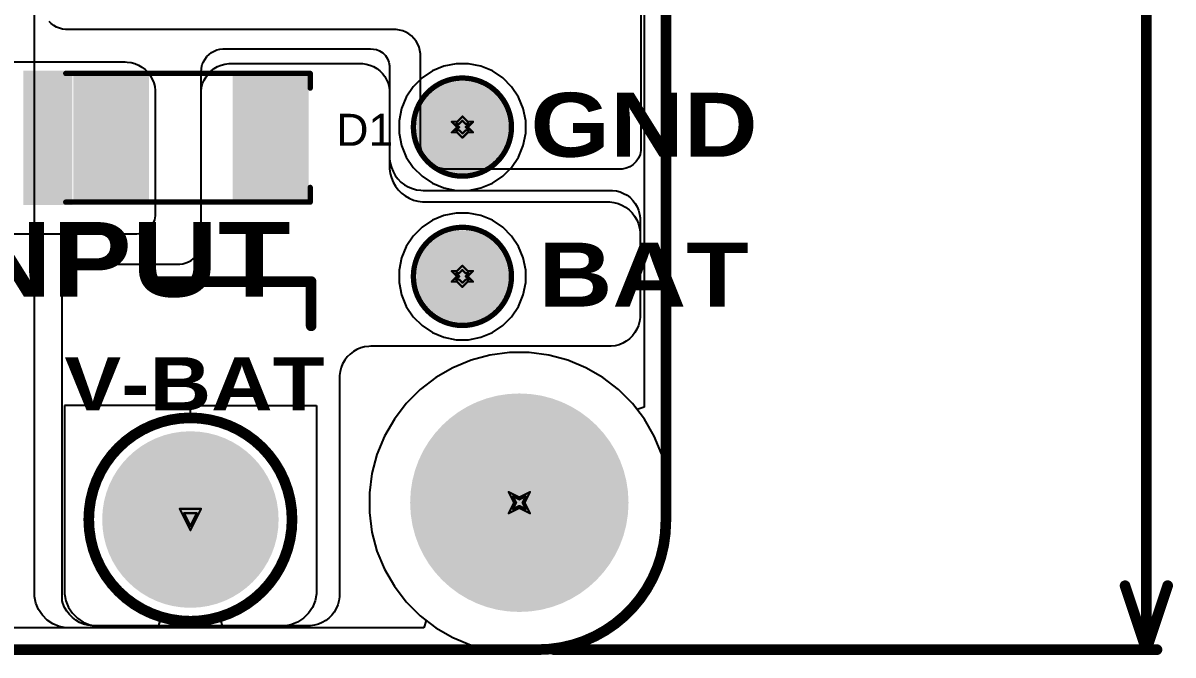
# Model space of a CAD drawing. Header units: inches. Extents: x -5 to 230, y -4 to 159.
# Drawn here: x 81.18 to 108.59, y -3.62 to 11.43 of the extents above; entities that cross this region are included whole.
import ezdxf

# ---------------------------------------------------------------- set-up
doc = ezdxf.new("R2010")
doc.units = ezdxf.units.IN
for name, color, linetype in [('Board Outline', 216, 'Continuous'), ('Bottom Layer', 5, 'Continuous'), ('Bottom Solder', 6, 'Continuous'), ('Dimension', 6, 'Continuous'), ('Drill Drawing', 1, 'Continuous'), ('Layer 1', 16, 'Continuous'), ('Layer 2', 76, 'Continuous'), ('Multi-Layer', 9, 'Continuous'), ('Pad Holes', 156, 'Continuous'), ('Top Layer', 1, 'Continuous'), ('Top Overlay', 2, 'Continuous'), ('Top Paste', 8, 'Continuous'), ('Top Solder', 216, 'Continuous')]:
    doc.layers.add(name, color=color, linetype=linetype)
doc.styles.add('Arial', font='', dxfattribs={"height": 0.2})
doc.styles.add('Arial Black_Bold', font='', dxfattribs={"height": 0.2})
doc.styles.get('Arial').set_extended_font_data('Arial')
doc.styles.get('Arial Black_Bold').set_extended_font_data('Arial Black', bold=True)

# ---------------------------------------------------------------- blocks, each defined once
blk = doc.blocks.new('0_5___T____P___36')
at = {"layer": 'Bottom Layer'}
h = blk.add_hatch(color=5, dxfattribs=at)
edge = h.paths.add_edge_path()
edge.add_arc((0, 0), 2, 0, 360)
at = {"layer": 'Bottom Solder'}
h = blk.add_hatch(color=6, dxfattribs=at)
edge = h.paths.add_edge_path()
edge.add_arc((0, 0), 2.102, 0, 360)
at = {"layer": 'Layer 1'}
h = blk.add_hatch(color=16, dxfattribs=at)
edge = h.paths.add_edge_path()
edge.add_arc((0, 0), 2, 0, 360)
at = {"layer": 'Layer 2'}
h = blk.add_hatch(color=76, dxfattribs=at)
edge = h.paths.add_edge_path()
edge.add_arc((0, 0), 2, 0, 360)
at = {"layer": 'Multi-Layer'}
h = blk.add_hatch(color=9, dxfattribs=at)
edge = h.paths.add_edge_path()
edge.add_arc((0, 0), 2, 0, 360)
at = {"layer": 'Pad Holes'}
h = blk.add_hatch(color=7, dxfattribs=at)
edge = h.paths.add_edge_path()
edge.add_arc((0, 0), 1, 0, 360)
at = {"layer": 'Top Layer'}
h = blk.add_hatch(color=1, dxfattribs=at)
edge = h.paths.add_edge_path()
edge.add_arc((0, 0), 2, 0, 360)
at = {"layer": 'Top Solder'}
h = blk.add_hatch(color=216, dxfattribs=at)
edge = h.paths.add_edge_path()
edge.add_arc((0, 0), 2.102, 0, 360)
blk = doc.blocks.new('5001_39')
at = {"layer": 'Bottom Layer'}
h = blk.add_hatch(color=5, dxfattribs=at)
edge = h.paths.add_edge_path()
edge.add_arc((0, 0), 1, 0, 360)
at = {"layer": 'Bottom Solder'}
h = blk.add_hatch(color=6, dxfattribs=at)
edge = h.paths.add_edge_path()
edge.add_arc((0, 0), 1.1016, 0, 360)
at = {"layer": 'Layer 1'}
h = blk.add_hatch(color=16, dxfattribs=at)
edge = h.paths.add_edge_path()
edge.add_arc((0, 0), 1, 0, 360)
at = {"layer": 'Layer 2'}
h = blk.add_hatch(color=76, dxfattribs=at)
edge = h.paths.add_edge_path()
edge.add_arc((0, 0), 1, 0, 360)
at = {"layer": 'Multi-Layer'}
h = blk.add_hatch(color=9, dxfattribs=at)
edge = h.paths.add_edge_path()
edge.add_arc((0, 0), 1, 0, 360)
at = {"layer": 'Pad Holes'}
h = blk.add_hatch(color=7, dxfattribs=at)
edge = h.paths.add_edge_path()
edge.add_arc((0, 0), 0.6, 0, 360)
at = {"layer": 'Top Layer'}
h = blk.add_hatch(color=1, dxfattribs=at)
edge = h.paths.add_edge_path()
edge.add_arc((0, 0), 1, 0, 360)
at = {"layer": 'Top Solder'}
h = blk.add_hatch(color=216, dxfattribs=at)
edge = h.paths.add_edge_path()
edge.add_arc((0, 0), 1.1016, 0, 360)
at = {"layer": 'Top Overlay'}
for points, const_width in [([(1.1684, 0, 1), (-1.1684, 0, 1)], 0.127), ([(-1.20015, 0, 1), (-1.13665, 0, 1)], 0.0635), ([(1.13665, 0, 1), (1.20015, 0, 1)], 0.0635)]:
    blk.add_lwpolyline(points, format="xyb", close=True, dxfattribs=dict(at, const_width=const_width))
blk = doc.blocks.new('5000_40')
at = {"layer": 'Bottom Layer'}
h = blk.add_hatch(color=5, dxfattribs=at)
edge = h.paths.add_edge_path()
edge.add_arc((0, 0), 1, 0, 360)
at = {"layer": 'Bottom Solder'}
h = blk.add_hatch(color=6, dxfattribs=at)
edge = h.paths.add_edge_path()
edge.add_arc((0, 0), 1.1016, 0, 360)
at = {"layer": 'Layer 1'}
h = blk.add_hatch(color=16, dxfattribs=at)
edge = h.paths.add_edge_path()
edge.add_arc((0, 0), 1, 0, 360)
at = {"layer": 'Layer 2'}
h = blk.add_hatch(color=76, dxfattribs=at)
edge = h.paths.add_edge_path()
edge.add_arc((0, 0), 1, 0, 360)
at = {"layer": 'Multi-Layer'}
h = blk.add_hatch(color=9, dxfattribs=at)
edge = h.paths.add_edge_path()
edge.add_arc((0, 0), 1, 0, 360)
at = {"layer": 'Pad Holes'}
h = blk.add_hatch(color=7, dxfattribs=at)
edge = h.paths.add_edge_path()
edge.add_arc((0, 0), 0.6, 0, 360)
at = {"layer": 'Top Layer'}
h = blk.add_hatch(color=1, dxfattribs=at)
edge = h.paths.add_edge_path()
edge.add_arc((0, 0), 1, 0, 360)
at = {"layer": 'Top Solder'}
h = blk.add_hatch(color=216, dxfattribs=at)
edge = h.paths.add_edge_path()
edge.add_arc((0, 0), 1.1016, 0, 360)
at = {"layer": 'Top Overlay'}
for points, const_width in [([(1.1684, 0, 1), (-1.1684, 0, 1)], 0.127), ([(-1.20015, 0, 1), (-1.13665, 0, 1)], 0.0635), ([(1.13665, 0, 1), (1.20015, 0, 1)], 0.0635)]:
    blk.add_lwpolyline(points, format="xyb", close=True, dxfattribs=dict(at, const_width=const_width))
blk = doc.blocks.new('SMA_DO_214AC__220')
at = {"layer": 'Top Layer'}
for points in [[(-2.7, 1.4), (-1.1, 1.4), (-1.1, -1.4), (-2.7, -1.4)], [(1.1, 1.4), (2.7, 1.4), (2.7, -1.4), (1.1, -1.4)]]:
    blk.add_hatch(color=1, dxfattribs=at).paths.add_polyline_path(points)
at = {"layer": 'Top Overlay'}
blk.add_hatch(color=2, dxfattribs=at).paths.add_polyline_path([(-3.992, -1.6), (-2.825, -1.6), (-2.825, 1.6), (-3.992, 1.6)])
at = {"layer": 'Top Paste'}
for points in [[(-2.7, 1.4), (-1.1, 1.4), (-1.1, -1.4), (-2.7, -1.4)], [(1.1, 1.4), (2.7, 1.4), (2.7, -1.4), (1.1, -1.4)]]:
    blk.add_hatch(color=8, dxfattribs=at).paths.add_polyline_path(points)
at = {"layer": 'Top Solder'}
for points in [[(-2.802, 1.502), (-0.998, 1.502), (-0.998, -1.502), (-2.802, -1.502)], [(0.998, 1.502), (2.802, 1.502), (2.802, -1.502), (0.998, -1.502)]]:
    blk.add_hatch(color=216, dxfattribs=at).paths.add_polyline_path(points)
at = {"layer": 'Top Overlay', "const_width": 0.127}
for points in [[(-2.983, 1.533), (2.842, 1.533)], [(2.842, 1.183), (2.842, 1.533)], [(2.842, -1.533), (2.842, -1.183)], [(-2.983, -1.533), (2.842, -1.533)]]:
    blk.add_lwpolyline(points, dxfattribs=at)
at = {"layer": 'Top Overlay', "const_width": 0.0635}
for points in [[(-3.015, 1.533, 1), (-2.951, 1.533, 1)], [(2.811, 1.533, 1), (2.874, 1.533, 1)], [(2.811, 1.533, 1), (2.874, 1.533, 1)], [(2.811, 1.183, 1), (2.874, 1.183, 1)], [(2.811, -1.183, 1), (2.874, -1.183, 1)], [(-3.015, -1.533, 1), (-2.951, -1.533, 1)], [(2.811, -1.533, 1), (2.874, -1.533, 1)], [(2.811, -1.533, 1), (2.874, -1.533, 1)]]:
    blk.add_lwpolyline(points, format="xyb", close=True, dxfattribs=at)

msp = doc.modelspace()

# ---------------------------------------------------------------- hatches: boundary and pattern name
at = {"layer": 'Bottom Layer'}
h = msp.add_hatch(color=5, dxfattribs=at)
edge = h.paths.add_edge_path()
edge.add_arc((93.009, 0.009), 2.5, 0, 360)
at = {"layer": 'Bottom Solder'}
h = msp.add_hatch(color=6, dxfattribs=at)
edge = h.paths.add_edge_path()
edge.add_arc((93.009, 0.009), 2.602, 0, 360)
at = {"layer": 'Layer 1'}
h = msp.add_hatch(color=16, dxfattribs=at)
edge = h.paths.add_edge_path()
edge.add_arc((93.009, 0.009), 2.5, 0, 360)
at = {"layer": 'Layer 2'}
h = msp.add_hatch(color=76, dxfattribs=at)
edge = h.paths.add_edge_path()
edge.add_arc((93.009, 0.009), 2.5, 0, 360)
at = {"layer": 'Multi-Layer'}
h = msp.add_hatch(color=9, dxfattribs=at)
edge = h.paths.add_edge_path()
edge.add_arc((93.009, 0.009), 2.5, 0, 360)
at = {"layer": 'Pad Holes'}
h = msp.add_hatch(color=7, dxfattribs=at)
edge = h.paths.add_edge_path()
edge.add_arc((93.009, 0.009), 1.5, 0, 360)
at = {"layer": 'Top Layer'}
h = msp.add_hatch(color=1, dxfattribs=at)
edge = h.paths.add_edge_path()
edge.add_arc((93.009, 0.009), 2.5, 0, 360)
at = {"layer": 'Top Solder'}
h = msp.add_hatch(color=216, dxfattribs=at)
edge = h.paths.add_edge_path()
edge.add_arc((93.009, 0.009), 2.602, 0, 360)

# ---------------------------------------------------------------- linework, layer by layer
at = {"layer": 'Board Outline', "const_width": 0.254}
for points in [[(96.5, -0.443), (96.5, 73.461)], [(-0.452, -3.491), (93.452, -3.491)]]:
    msp.add_lwpolyline(points, dxfattribs=at)
msp.add_lwpolyline([(96.5, -0.443, -0.414214), (93.452, -3.491)], format="xyb", dxfattribs=at)
at = {"layer": 'Board Outline', "const_width": 0.127}
for points in [[(96.437, -0.443, 1), (96.564, -0.443, 1)], [(96.437, -0.443, 1), (96.564, -0.443, 1)], [(93.389, -3.491, 1), (93.516, -3.491, 1)], [(93.389, -3.491, 1), (93.516, -3.491, 1)]]:
    msp.add_lwpolyline(points, format="xyb", close=True, dxfattribs=at)
at = {"layer": 'Bottom Layer'}
for p, q in [((95.982, 52.821), (95.982, 2.283)), ((91.504, 10.463), (91.213, 10.405)), ((91.801, 10.463), (91.504, 10.463)), ((92.093, 10.405), (91.801, 10.463)), ((90.938, 10.292), (90.691, 10.127)), ((91.213, 10.405), (90.938, 10.292)), ((92.367, 10.292), (92.093, 10.405)), ((92.614, 10.127), (92.367, 10.292)), ((90.481, 9.916), (90.316, 9.67)), ((90.691, 10.127), (90.481, 9.916)), ((92.824, 9.916), (92.614, 10.127)), ((92.989, 9.67), (92.824, 9.916)), ((90.316, 9.67), (90.203, 9.395)), ((93.103, 9.395), (92.989, 9.67)), ((90.203, 9.395), (90.145, 9.104)), ((93.161, 9.104), (93.103, 9.395)), ((90.145, 9.104), (90.145, 8.807)), ((93.161, 8.807), (93.161, 9.104)), ((90.145, 8.807), (90.203, 8.515)), ((93.103, 8.515), (93.161, 8.807)), ((90.203, 8.515), (90.316, 8.241)), ((92.989, 8.241), (93.103, 8.515)), ((90.316, 8.241), (90.481, 7.994)), ((92.824, 7.994), (92.989, 8.241)), ((90.481, 7.994), (90.691, 7.784)), ((92.614, 7.784), (92.824, 7.994)), ((90.691, 7.784), (90.938, 7.619)), ((92.367, 7.619), (92.614, 7.784)), ((90.938, 7.619), (91.213, 7.505)), ((91.213, 7.505), (91.504, 7.447)), ((91.504, 7.447), (91.801, 7.447)), ((91.801, 7.447), (92.093, 7.505)), ((92.093, 7.505), (92.367, 7.619)), ((91.504, 6.907), (91.213, 6.849)), ((91.801, 6.907), (91.504, 6.907)), ((92.093, 6.849), (91.801, 6.907)), ((90.938, 6.736), (90.691, 6.571)), ((91.213, 6.849), (90.938, 6.736)), ((92.367, 6.736), (92.093, 6.849)), ((92.614, 6.571), (92.367, 6.736)), ((90.481, 6.36), (90.316, 6.114)), ((90.691, 6.571), (90.481, 6.36)), ((92.824, 6.36), (92.614, 6.571)), ((92.989, 6.114), (92.824, 6.36)), ((90.316, 6.114), (90.203, 5.839)), ((93.103, 5.839), (92.989, 6.114)), ((90.203, 5.839), (90.145, 5.548)), ((93.161, 5.548), (93.103, 5.839)), ((90.145, 5.548), (90.145, 5.251)), ((93.161, 5.251), (93.161, 5.548)), ((90.145, 5.251), (90.203, 4.959)), ((93.103, 4.959), (93.161, 5.251)), ((90.203, 4.959), (90.316, 4.685)), ((92.989, 4.685), (93.103, 4.959)), ((90.316, 4.685), (90.481, 4.438)), ((92.824, 4.438), (92.989, 4.685)), ((90.481, 4.438), (90.691, 4.228)), ((92.614, 4.228), (92.824, 4.438)), ((90.691, 4.228), (90.938, 4.063)), ((92.367, 4.063), (92.614, 4.228)), ((90.938, 4.063), (91.213, 3.949)), ((91.213, 3.949), (91.504, 3.891)), ((91.504, 3.891), (91.801, 3.891)), ((91.801, 3.891), (92.093, 3.949)), ((92.093, 3.949), (92.367, 4.063)), ((92.775, 3.584), (92.31, 3.522)), ((93.244, 3.584), (92.775, 3.584)), ((93.708, 3.522), (93.244, 3.584)), ((91.858, 3.401), (91.425, 3.222)), ((92.31, 3.522), (91.858, 3.401)), ((94.161, 3.401), (93.708, 3.522)), ((94.594, 3.222), (94.161, 3.401)), ((91.425, 3.222), (91.019, 2.988)), ((94.999, 2.988), (94.594, 3.222)), ((91.019, 2.988), (90.647, 2.702)), ((95.371, 2.702), (94.999, 2.988)), ((90.647, 2.702), (90.316, 2.371)), ((95.702, 2.371), (95.371, 2.702)), ((90.316, 2.371), (90.031, 1.999)), ((95.814, 2.226), (95.702, 2.371)), ((95.982, 2.283), (95.814, 2.226)), ((84.439, 2.02), (83.983, 1.831)), ((84.924, 2.116), (84.439, 2.02)), ((85.418, 2.116), (84.924, 2.116)), ((85.903, 2.02), (85.418, 2.116)), ((86.359, 1.831), (85.903, 2.02)), ((90.031, 1.999), (89.797, 1.593)), ((83.983, 1.831), (83.572, 1.556)), ((86.77, 1.556), (86.359, 1.831)), ((83.572, 1.556), (83.223, 1.207)), ((87.119, 1.207), (86.77, 1.556)), ((89.797, 1.593), (89.617, 1.161)), ((83.223, 1.207), (82.948, 0.796)), ((87.394, 0.796), (87.119, 1.207)), ((89.617, 1.161), (89.496, 0.708)), ((82.948, 0.796), (82.759, 0.34)), ((87.583, 0.34), (87.394, 0.796)), ((89.496, 0.708), (89.435, 0.243)), ((82.759, 0.34), (82.663, -0.145)), ((87.679, -0.145), (87.583, 0.34)), ((89.435, 0.243), (89.435, -0.225)), ((82.663, -0.145), (82.663, -0.639)), ((87.679, -0.639), (87.679, -0.145)), ((89.435, -0.225), (89.496, -0.69)), ((82.663, -0.639), (82.759, -1.124)), ((87.583, -1.124), (87.679, -0.639)), ((89.496, -0.69), (89.617, -1.142)), ((82.759, -1.124), (82.948, -1.58)), ((87.394, -1.58), (87.583, -1.124)), ((89.617, -1.142), (89.797, -1.575)), ((82.948, -1.58), (83.223, -1.991)), ((87.119, -1.991), (87.394, -1.58)), ((89.797, -1.575), (90.031, -1.981)), ((83.223, -1.991), (83.572, -2.34)), ((86.77, -2.34), (87.119, -1.991)), ((90.031, -1.981), (90.316, -2.353)), ((83.572, -2.34), (83.983, -2.615)), ((86.359, -2.615), (86.77, -2.34)), ((90.316, -2.353), (90.647, -2.684)), ((83.983, -2.615), (84.439, -2.804)), ((85.903, -2.804), (86.359, -2.615)), ((90.647, -2.684), (90.792, -2.795)), ((84.397, -2.973), (78.08, -2.973)), ((84.439, -2.804), (84.397, -2.973)), ((85.945, -2.973), (85.903, -2.804)), ((90.732, -2.973), (85.945, -2.973)), ((90.792, -2.795), (90.732, -2.973))]:
    msp.add_line(p, q, dxfattribs=at)
at = {"layer": 'Dimension', "const_width": 0.254}
for points in [[(107.95, -3.491), (107.95, 29.095)], [(107.442, -1.967), (107.95, -3.491)], [(107.95, -3.491), (108.458, -1.967)], [(93.833, -3.491), (108.204, -3.491)]]:
    msp.add_lwpolyline(points, dxfattribs=at)
at = {"layer": 'Dimension', "const_width": 0.127}
for points in [[(107.379, -1.967, 1), (107.505, -1.967, 1)], [(108.394, -1.967, 1), (108.522, -1.967, 1)], [(93.77, -3.491, 1), (93.897, -3.491, 1)], [(107.886, -3.491, 1), (108.013, -3.491, 1)], [(107.886, -3.491, 1), (108.013, -3.491, 1)], [(107.886, -3.491, 1), (108.013, -3.491, 1)], [(108.141, -3.491, 1), (108.267, -3.491, 1)]]:
    msp.add_lwpolyline(points, format="xyb", close=True, dxfattribs=at)
at = {"layer": 'Drill Drawing', "const_width": 0.0508}
for points in [[(91.399, 9.082), (91.526, 8.955)], [(91.399, 9.082), (91.526, 9.082)], [(91.5, 9.031), (91.577, 8.955)], [(91.5, 9.031), (91.577, 9.031)], [(91.526, 9.082), (91.653, 9.209)], [(91.577, 9.031), (91.653, 9.108)], [(91.653, 9.209), (91.78, 9.082)], [(91.653, 9.108), (91.729, 9.031)], [(91.729, 9.031), (91.805, 9.031)], [(91.729, 8.955), (91.805, 9.031)], [(91.78, 9.082), (91.907, 9.082)], [(91.78, 8.955), (91.907, 9.082)], [(91.399, 8.828), (91.526, 8.955)], [(91.399, 8.828), (91.526, 8.828)], [(91.5, 8.879), (91.577, 8.955)], [(91.5, 8.879), (91.577, 8.879)], [(91.526, 8.828), (91.653, 8.701)], [(91.577, 8.879), (91.653, 8.803)], [(91.653, 8.803), (91.729, 8.879)], [(91.653, 8.701), (91.78, 8.828)], [(91.729, 8.955), (91.805, 8.879)], [(91.729, 8.879), (91.805, 8.879)], [(91.78, 8.955), (91.907, 8.828)], [(91.78, 8.828), (91.907, 8.828)], [(91.399, 5.526), (91.526, 5.399)], [(91.399, 5.526), (91.526, 5.526)], [(91.5, 5.475), (91.577, 5.399)], [(91.5, 5.475), (91.577, 5.475)], [(91.526, 5.526), (91.653, 5.653)], [(91.577, 5.475), (91.653, 5.552)], [(91.653, 5.653), (91.78, 5.526)], [(91.653, 5.552), (91.729, 5.475)], [(91.729, 5.475), (91.805, 5.475)], [(91.729, 5.399), (91.805, 5.475)], [(91.78, 5.526), (91.907, 5.526)], [(91.78, 5.399), (91.907, 5.526)], [(91.399, 5.272), (91.526, 5.399)], [(91.399, 5.272), (91.526, 5.272)], [(91.5, 5.323), (91.577, 5.399)], [(91.5, 5.323), (91.577, 5.323)], [(91.526, 5.272), (91.653, 5.145)], [(91.577, 5.323), (91.653, 5.247)], [(91.653, 5.247), (91.729, 5.323)], [(91.653, 5.145), (91.78, 5.272)], [(91.729, 5.399), (91.805, 5.323)], [(91.729, 5.323), (91.805, 5.323)], [(91.78, 5.399), (91.907, 5.272)], [(91.78, 5.272), (91.907, 5.272)], [(92.755, 0.263), (93.009, 0.136)], [(92.755, 0.263), (92.882, 0.009)], [(93.009, 0.136), (93.263, 0.263)], [(93.136, 0.009), (93.263, 0.263)], [(92.755, -0.245), (92.882, 0.009)], [(92.857, 0.162), (93.009, 0.085)], [(92.857, 0.162), (92.933, 0.009)], [(92.857, -0.143), (92.933, 0.009)], [(93.009, 0.085), (93.162, 0.162)], [(93.085, 0.009), (93.162, 0.162)], [(93.085, 0.009), (93.162, -0.143)], [(93.136, 0.009), (93.263, -0.245)], [(84.917, -0.138), (85.425, -0.138)], [(84.917, -0.138), (85.171, -0.646)], [(85.019, -0.24), (85.323, -0.24)], [(85.019, -0.24), (85.171, -0.544)], [(85.171, -0.646), (85.425, -0.138)], [(85.171, -0.544), (85.323, -0.24)], [(92.755, -0.245), (93.009, -0.118)], [(92.857, -0.143), (93.009, -0.067)], [(93.009, -0.067), (93.162, -0.143)], [(93.009, -0.118), (93.263, -0.245)]]:
    msp.add_lwpolyline(points, dxfattribs=at)
at = {"layer": 'Drill Drawing', "const_width": 0.0254}
for points in [[(91.386, 9.082, 1), (91.411, 9.082, 1)], [(91.386, 9.082, 1), (91.411, 9.082, 1)], [(91.488, 9.031, 1), (91.513, 9.031, 1)], [(91.488, 9.031, 1), (91.513, 9.031, 1)], [(91.513, 9.082, 1), (91.538, 9.082, 1)], [(91.513, 9.082, 1), (91.538, 9.082, 1)], [(91.564, 9.031, 1), (91.589, 9.031, 1)], [(91.564, 9.031, 1), (91.589, 9.031, 1)], [(91.64, 9.209, 1), (91.665, 9.209, 1)], [(91.64, 9.209, 1), (91.665, 9.209, 1)], [(91.64, 9.108, 1), (91.665, 9.108, 1)], [(91.64, 9.108, 1), (91.665, 9.108, 1)], [(91.716, 9.031, 1), (91.742, 9.031, 1)], [(91.716, 9.031, 1), (91.742, 9.031, 1)], [(91.767, 9.082, 1), (91.792, 9.082, 1)], [(91.767, 9.082, 1), (91.792, 9.082, 1)], [(91.792, 9.031, 1), (91.818, 9.031, 1)], [(91.792, 9.031, 1), (91.818, 9.031, 1)], [(91.894, 9.082, 1), (91.919, 9.082, 1)], [(91.894, 9.082, 1), (91.919, 9.082, 1)], [(91.386, 8.828, 1), (91.411, 8.828, 1)], [(91.386, 8.828, 1), (91.411, 8.828, 1)], [(91.488, 8.879, 1), (91.513, 8.879, 1)], [(91.488, 8.879, 1), (91.513, 8.879, 1)], [(91.513, 8.955, 1), (91.538, 8.955, 1)], [(91.513, 8.955, 1), (91.538, 8.955, 1)], [(91.513, 8.828, 1), (91.538, 8.828, 1)], [(91.513, 8.828, 1), (91.538, 8.828, 1)], [(91.564, 8.955, 1), (91.589, 8.955, 1)], [(91.564, 8.955, 1), (91.589, 8.955, 1)], [(91.564, 8.879, 1), (91.589, 8.879, 1)], [(91.564, 8.879, 1), (91.589, 8.879, 1)], [(91.64, 8.803, 1), (91.665, 8.803, 1)], [(91.64, 8.803, 1), (91.665, 8.803, 1)], [(91.716, 8.955, 1), (91.742, 8.955, 1)], [(91.716, 8.955, 1), (91.742, 8.955, 1)], [(91.716, 8.879, 1), (91.742, 8.879, 1)], [(91.716, 8.879, 1), (91.742, 8.879, 1)], [(91.767, 8.955, 1), (91.792, 8.955, 1)], [(91.767, 8.955, 1), (91.792, 8.955, 1)], [(91.767, 8.828, 1), (91.792, 8.828, 1)], [(91.767, 8.828, 1), (91.792, 8.828, 1)], [(91.792, 8.879, 1), (91.818, 8.879, 1)], [(91.792, 8.879, 1), (91.818, 8.879, 1)], [(91.894, 8.828, 1), (91.919, 8.828, 1)], [(91.894, 8.828, 1), (91.919, 8.828, 1)], [(91.64, 8.701, 1), (91.665, 8.701, 1)], [(91.64, 8.701, 1), (91.665, 8.701, 1)], [(91.386, 5.526, 1), (91.411, 5.526, 1)], [(91.386, 5.526, 1), (91.411, 5.526, 1)], [(91.488, 5.475, 1), (91.513, 5.475, 1)], [(91.488, 5.475, 1), (91.513, 5.475, 1)], [(91.513, 5.526, 1), (91.538, 5.526, 1)], [(91.513, 5.526, 1), (91.538, 5.526, 1)], [(91.564, 5.475, 1), (91.589, 5.475, 1)], [(91.564, 5.475, 1), (91.589, 5.475, 1)], [(91.64, 5.653, 1), (91.665, 5.653, 1)], [(91.64, 5.653, 1), (91.665, 5.653, 1)], [(91.64, 5.552, 1), (91.665, 5.552, 1)], [(91.64, 5.552, 1), (91.665, 5.552, 1)], [(91.716, 5.475, 1), (91.742, 5.475, 1)], [(91.716, 5.475, 1), (91.742, 5.475, 1)], [(91.767, 5.526, 1), (91.792, 5.526, 1)], [(91.767, 5.526, 1), (91.792, 5.526, 1)], [(91.792, 5.475, 1), (91.818, 5.475, 1)], [(91.792, 5.475, 1), (91.818, 5.475, 1)], [(91.894, 5.526, 1), (91.919, 5.526, 1)], [(91.894, 5.526, 1), (91.919, 5.526, 1)], [(91.386, 5.272, 1), (91.411, 5.272, 1)], [(91.386, 5.272, 1), (91.411, 5.272, 1)], [(91.488, 5.323, 1), (91.513, 5.323, 1)], [(91.488, 5.323, 1), (91.513, 5.323, 1)], [(91.513, 5.399, 1), (91.538, 5.399, 1)], [(91.513, 5.399, 1), (91.538, 5.399, 1)], [(91.513, 5.272, 1), (91.538, 5.272, 1)], [(91.513, 5.272, 1), (91.538, 5.272, 1)], [(91.564, 5.399, 1), (91.589, 5.399, 1)], [(91.564, 5.399, 1), (91.589, 5.399, 1)], [(91.564, 5.323, 1), (91.589, 5.323, 1)], [(91.564, 5.323, 1), (91.589, 5.323, 1)], [(91.64, 5.247, 1), (91.665, 5.247, 1)], [(91.64, 5.247, 1), (91.665, 5.247, 1)], [(91.716, 5.399, 1), (91.742, 5.399, 1)], [(91.716, 5.399, 1), (91.742, 5.399, 1)], [(91.716, 5.323, 1), (91.742, 5.323, 1)], [(91.716, 5.323, 1), (91.742, 5.323, 1)], [(91.767, 5.399, 1), (91.792, 5.399, 1)], [(91.767, 5.399, 1), (91.792, 5.399, 1)], [(91.767, 5.272, 1), (91.792, 5.272, 1)], [(91.767, 5.272, 1), (91.792, 5.272, 1)], [(91.792, 5.323, 1), (91.818, 5.323, 1)], [(91.792, 5.323, 1), (91.818, 5.323, 1)], [(91.894, 5.272, 1), (91.919, 5.272, 1)], [(91.894, 5.272, 1), (91.919, 5.272, 1)], [(91.64, 5.145, 1), (91.665, 5.145, 1)], [(91.64, 5.145, 1), (91.665, 5.145, 1)], [(92.743, 0.263, 1), (92.768, 0.263, 1)], [(92.743, 0.263, 1), (92.768, 0.263, 1)], [(93.251, 0.263, 1), (93.276, 0.263, 1)], [(93.251, 0.263, 1), (93.276, 0.263, 1)], [(92.844, 0.162, 1), (92.87, 0.162, 1)], [(92.844, 0.162, 1), (92.87, 0.162, 1)], [(92.87, 0.009, 1), (92.895, 0.009, 1)], [(92.87, 0.009, 1), (92.895, 0.009, 1)], [(92.92, 0.009, 1), (92.946, 0.009, 1)], [(92.92, 0.009, 1), (92.946, 0.009, 1)], [(92.997, 0.136, 1), (93.022, 0.136, 1)], [(92.997, 0.136, 1), (93.022, 0.136, 1)], [(92.997, 0.085, 1), (93.022, 0.085, 1)], [(92.997, 0.085, 1), (93.022, 0.085, 1)], [(93.073, 0.009, 1), (93.098, 0.009, 1)], [(93.073, 0.009, 1), (93.098, 0.009, 1)], [(93.124, 0.009, 1), (93.149, 0.009, 1)], [(93.124, 0.009, 1), (93.149, 0.009, 1)], [(93.149, 0.162, 1), (93.174, 0.162, 1)], [(93.149, 0.162, 1), (93.174, 0.162, 1)], [(84.904, -0.138, 1), (84.93, -0.138, 1)], [(84.904, -0.138, 1), (84.93, -0.138, 1)], [(85.006, -0.24, 1), (85.031, -0.24, 1)], [(85.006, -0.24, 1), (85.031, -0.24, 1)], [(85.311, -0.24, 1), (85.336, -0.24, 1)], [(85.311, -0.24, 1), (85.336, -0.24, 1)], [(85.412, -0.138, 1), (85.438, -0.138, 1)], [(85.412, -0.138, 1), (85.438, -0.138, 1)], [(92.743, -0.245, 1), (92.768, -0.245, 1)], [(92.743, -0.245, 1), (92.768, -0.245, 1)], [(92.844, -0.143, 1), (92.87, -0.143, 1)], [(92.844, -0.143, 1), (92.87, -0.143, 1)], [(92.997, -0.067, 1), (93.022, -0.067, 1)], [(92.997, -0.067, 1), (93.022, -0.067, 1)], [(92.997, -0.118, 1), (93.022, -0.118, 1)], [(92.997, -0.118, 1), (93.022, -0.118, 1)], [(93.149, -0.143, 1), (93.174, -0.143, 1)], [(93.149, -0.143, 1), (93.174, -0.143, 1)], [(93.251, -0.245, 1), (93.276, -0.245, 1)], [(93.251, -0.245, 1), (93.276, -0.245, 1)], [(85.158, -0.544, 1), (85.184, -0.544, 1)], [(85.158, -0.544, 1), (85.184, -0.544, 1)], [(85.158, -0.646, 1), (85.184, -0.646, 1)], [(85.158, -0.646, 1), (85.184, -0.646, 1)]]:
    msp.add_lwpolyline(points, format="xyb", close=True, dxfattribs=at)
at = {"layer": 'Layer 1'}
for p, q in [((95.982, 52.821), (95.982, 2.283)), ((91.504, 6.907), (91.213, 6.849)), ((91.801, 6.907), (91.504, 6.907)), ((92.093, 6.849), (91.801, 6.907)), ((90.938, 6.736), (90.691, 6.571)), ((91.213, 6.849), (90.938, 6.736)), ((92.367, 6.736), (92.093, 6.849)), ((92.614, 6.571), (92.367, 6.736)), ((90.481, 6.36), (90.316, 6.114)), ((90.691, 6.571), (90.481, 6.36)), ((92.824, 6.36), (92.614, 6.571)), ((92.989, 6.114), (92.824, 6.36)), ((90.316, 6.114), (90.203, 5.839)), ((93.103, 5.839), (92.989, 6.114)), ((90.203, 5.839), (90.145, 5.548)), ((93.161, 5.548), (93.103, 5.839)), ((90.145, 5.548), (90.145, 5.251)), ((93.161, 5.251), (93.161, 5.548)), ((90.145, 5.251), (90.203, 4.959)), ((93.103, 4.959), (93.161, 5.251)), ((90.203, 4.959), (90.316, 4.685)), ((92.989, 4.685), (93.103, 4.959)), ((90.316, 4.685), (90.481, 4.438)), ((92.824, 4.438), (92.989, 4.685)), ((90.481, 4.438), (90.691, 4.228)), ((92.614, 4.228), (92.824, 4.438)), ((90.691, 4.228), (90.938, 4.063)), ((92.367, 4.063), (92.614, 4.228)), ((90.938, 4.063), (91.213, 3.949)), ((91.213, 3.949), (91.504, 3.891)), ((91.504, 3.891), (91.801, 3.891)), ((91.801, 3.891), (92.093, 3.949)), ((92.093, 3.949), (92.367, 4.063)), ((92.775, 3.584), (92.31, 3.522)), ((93.244, 3.584), (92.775, 3.584)), ((93.708, 3.522), (93.244, 3.584)), ((91.858, 3.401), (91.425, 3.222)), ((92.31, 3.522), (91.858, 3.401)), ((94.161, 3.401), (93.708, 3.522)), ((94.594, 3.222), (94.161, 3.401)), ((91.425, 3.222), (91.019, 2.988)), ((94.999, 2.988), (94.594, 3.222)), ((91.019, 2.988), (90.647, 2.702)), ((95.371, 2.702), (94.999, 2.988)), ((90.647, 2.702), (90.316, 2.371)), ((95.702, 2.371), (95.371, 2.702)), ((90.316, 2.371), (90.031, 1.999)), ((95.814, 2.226), (95.702, 2.371)), ((95.982, 2.283), (95.814, 2.226)), ((84.439, 2.02), (83.983, 1.831)), ((84.924, 2.116), (84.439, 2.02)), ((85.418, 2.116), (84.924, 2.116)), ((85.903, 2.02), (85.418, 2.116)), ((86.359, 1.831), (85.903, 2.02)), ((90.031, 1.999), (89.797, 1.593)), ((83.983, 1.831), (83.572, 1.556)), ((86.77, 1.556), (86.359, 1.831)), ((83.572, 1.556), (83.223, 1.207)), ((87.119, 1.207), (86.77, 1.556)), ((89.797, 1.593), (89.617, 1.161)), ((83.223, 1.207), (82.948, 0.796)), ((87.394, 0.796), (87.119, 1.207)), ((89.617, 1.161), (89.496, 0.708)), ((82.948, 0.796), (82.759, 0.34)), ((87.583, 0.34), (87.394, 0.796)), ((89.496, 0.708), (89.435, 0.243)), ((82.759, 0.34), (82.663, -0.145)), ((87.679, -0.145), (87.583, 0.34)), ((89.435, 0.243), (89.435, -0.225)), ((82.663, -0.145), (82.663, -0.639)), ((87.679, -0.639), (87.679, -0.145)), ((89.435, -0.225), (89.496, -0.69)), ((82.663, -0.639), (82.759, -1.124)), ((87.583, -1.124), (87.679, -0.639)), ((89.496, -0.69), (89.617, -1.142)), ((82.759, -1.124), (82.948, -1.58)), ((87.394, -1.58), (87.583, -1.124)), ((89.617, -1.142), (89.797, -1.575)), ((82.948, -1.58), (83.223, -1.991)), ((87.119, -1.991), (87.394, -1.58)), ((89.797, -1.575), (90.031, -1.981)), ((83.223, -1.991), (83.572, -2.34)), ((86.77, -2.34), (87.119, -1.991)), ((90.031, -1.981), (90.316, -2.353)), ((83.572, -2.34), (83.983, -2.615)), ((86.359, -2.615), (86.77, -2.34)), ((90.316, -2.353), (90.647, -2.684)), ((83.983, -2.615), (84.439, -2.804)), ((85.903, -2.804), (86.359, -2.615)), ((90.647, -2.684), (90.792, -2.795)), ((84.397, -2.973), (70.508, -2.973)), ((84.439, -2.804), (84.397, -2.973)), ((85.945, -2.973), (85.903, -2.804)), ((90.732, -2.973), (85.945, -2.973)), ((90.792, -2.795), (90.732, -2.973))]:
    msp.add_line(p, q, dxfattribs=at)
at = {"layer": 'Layer 2'}
for p, q in [((95.982, 52.821), (95.982, 2.283)), ((81.458, -2.145), (81.458, 48.885)), ((85.615, 10.684), (85.673, 10.728)), ((85.673, 10.728), (85.735, 10.764)), ((85.735, 10.764), (85.802, 10.792)), ((85.802, 10.792), (85.873, 10.811)), ((85.873, 10.811), (85.945, 10.82)), ((85.945, 10.82), (85.981, 10.82)), ((85.981, 10.82), (89.466, 10.82)), ((89.466, 10.82), (89.606, 10.8)), ((89.606, 10.8), (89.679, 10.769)), ((89.679, 10.769), (89.753, 10.72)), ((89.753, 10.72), (89.816, 10.657)), ((85.446, 10.411), (85.455, 10.445)), ((85.455, 10.445), (85.483, 10.512)), ((85.483, 10.512), (85.519, 10.575)), ((85.519, 10.575), (85.564, 10.633)), ((85.564, 10.633), (85.615, 10.684)), ((89.816, 10.657), (89.865, 10.584)), ((89.865, 10.584), (89.899, 10.502)), ((89.899, 10.502), (89.916, 10.415)), ((89.916, 10.415), (89.916, 10.37)), ((91.504, 10.463), (91.213, 10.405)), ((91.801, 10.463), (91.504, 10.463)), ((92.093, 10.405), (91.801, 10.463)), ((85.427, 10.267), (85.446, 10.411)), ((85.427, 6.23), (85.427, 10.267)), ((89.916, 10.37), (89.916, 8.248)), ((90.938, 10.292), (90.691, 10.127)), ((91.213, 10.405), (90.938, 10.292)), ((92.367, 10.292), (92.093, 10.405)), ((92.614, 10.127), (92.367, 10.292)), ((90.481, 9.916), (90.316, 9.67)), ((90.691, 10.127), (90.481, 9.916)), ((92.824, 9.916), (92.614, 10.127)), ((92.989, 9.67), (92.824, 9.916)), ((90.316, 9.67), (90.203, 9.395)), ((93.103, 9.395), (92.989, 9.67)), ((90.203, 9.395), (90.145, 9.104)), ((93.161, 9.104), (93.103, 9.395)), ((90.145, 9.104), (90.145, 8.807)), ((93.161, 8.807), (93.161, 9.104)), ((90.145, 8.807), (90.203, 8.515)), ((93.103, 8.515), (93.161, 8.807)), ((90.203, 8.515), (90.316, 8.241)), ((92.989, 8.241), (93.103, 8.515)), ((89.916, 8.248), (89.918, 8.196)), ((90.316, 8.241), (90.481, 7.994)), ((92.824, 7.994), (92.989, 8.241)), ((89.918, 8.196), (89.932, 8.092)), ((89.932, 8.092), (89.959, 7.991)), ((89.959, 7.991), (89.999, 7.894)), ((90.481, 7.994), (90.691, 7.784)), ((92.614, 7.784), (92.824, 7.994)), ((89.999, 7.894), (90.051, 7.803)), ((90.051, 7.803), (90.115, 7.72)), ((90.115, 7.72), (90.189, 7.646)), ((90.691, 7.784), (90.938, 7.619)), ((92.367, 7.619), (92.614, 7.784)), ((90.189, 7.646), (90.272, 7.582)), ((90.272, 7.582), (90.363, 7.53)), ((90.363, 7.53), (90.46, 7.49)), ((90.46, 7.49), (90.561, 7.463)), ((90.561, 7.463), (90.665, 7.449)), ((90.665, 7.449), (90.717, 7.447)), ((90.717, 7.447), (95.231, 7.447)), ((90.938, 7.619), (91.213, 7.505)), ((91.213, 7.505), (91.504, 7.447)), ((91.504, 7.447), (91.801, 7.447)), ((91.801, 7.447), (92.093, 7.505)), ((92.093, 7.505), (92.367, 7.619)), ((95.231, 7.447), (95.322, 7.435)), ((95.322, 7.435), (95.411, 7.411)), ((95.411, 7.411), (95.495, 7.376)), ((95.495, 7.376), (95.575, 7.331)), ((95.575, 7.331), (95.648, 7.275)), ((95.648, 7.275), (95.712, 7.21)), ((95.712, 7.21), (95.768, 7.137)), ((95.768, 7.137), (95.814, 7.058)), ((95.814, 7.058), (95.849, 6.973)), ((95.849, 6.973), (95.873, 6.884)), ((95.873, 6.884), (95.885, 6.793)), ((95.885, 6.793), (95.885, 4.47)), ((85.371, 5.991), (85.398, 6.056)), ((85.398, 6.056), (85.417, 6.125)), ((85.417, 6.125), (85.426, 6.195)), ((85.426, 6.195), (85.427, 6.23)), ((85.126, 5.745), (85.187, 5.781)), ((85.187, 5.781), (85.243, 5.824)), ((85.243, 5.824), (85.293, 5.874)), ((85.293, 5.874), (85.336, 5.93)), ((85.336, 5.93), (85.371, 5.991)), ((82.287, 5.457), (82.351, 5.521)), ((82.351, 5.521), (82.422, 5.575)), ((82.422, 5.575), (82.5, 5.62)), ((82.5, 5.62), (82.583, 5.655)), ((82.583, 5.655), (82.67, 5.678)), ((82.67, 5.678), (82.759, 5.69)), ((82.759, 5.69), (82.804, 5.69)), ((82.804, 5.69), (84.887, 5.69)), ((84.887, 5.69), (84.922, 5.691)), ((84.922, 5.691), (84.992, 5.7)), ((84.992, 5.7), (85.06, 5.718)), ((85.06, 5.718), (85.126, 5.745)), ((82.133, 5.15), (82.153, 5.225)), ((82.153, 5.225), (82.188, 5.308)), ((82.188, 5.308), (82.233, 5.386)), ((82.233, 5.386), (82.287, 5.457)), ((82.118, 5.004), (82.133, 5.15)), ((82.118, -2.332), (82.118, 5.004)), ((95.885, 4.422), (95.872, 4.326)), ((95.885, 4.47), (95.885, 4.422)), ((95.81, 4.144), (95.762, 4.06)), ((95.847, 4.233), (95.81, 4.144)), ((95.872, 4.326), (95.847, 4.233)), ((95.558, 3.857), (95.475, 3.808)), ((95.635, 3.915), (95.558, 3.857)), ((95.703, 3.984), (95.635, 3.915)), ((95.762, 4.06), (95.703, 3.984)), ((89.054, 3.608), (88.976, 3.549)), ((89.138, 3.657), (89.054, 3.608)), ((89.229, 3.694), (89.138, 3.657)), ((89.323, 3.719), (89.229, 3.694)), ((89.42, 3.732), (89.323, 3.719)), ((89.468, 3.734), (89.42, 3.732)), ((95.148, 3.734), (89.468, 3.734)), ((92.775, 3.584), (92.31, 3.522)), ((93.244, 3.584), (92.775, 3.584)), ((93.708, 3.522), (93.244, 3.584)), ((95.197, 3.734), (95.148, 3.734)), ((95.292, 3.746), (95.197, 3.734)), ((95.386, 3.771), (95.292, 3.746)), ((95.475, 3.808), (95.386, 3.771)), ((88.799, 3.318), (88.762, 3.227)), ((88.848, 3.402), (88.799, 3.318)), ((88.907, 3.48), (88.848, 3.402)), ((88.976, 3.549), (88.907, 3.48)), ((91.858, 3.401), (91.425, 3.222)), ((92.31, 3.522), (91.858, 3.401)), ((94.161, 3.401), (93.708, 3.522)), ((94.594, 3.222), (94.161, 3.401)), ((88.724, 3.036), (88.722, 2.988)), ((88.737, 3.133), (88.724, 3.036)), ((88.762, 3.227), (88.737, 3.133)), ((91.425, 3.222), (91.019, 2.988)), ((94.999, 2.988), (94.594, 3.222)), ((88.722, 2.988), (88.722, -2.184)), ((91.019, 2.988), (90.647, 2.702)), ((95.371, 2.702), (94.999, 2.988)), ((90.647, 2.702), (90.316, 2.371)), ((95.702, 2.371), (95.371, 2.702)), ((90.316, 2.371), (90.031, 1.999)), ((95.814, 2.226), (95.702, 2.371)), ((95.982, 2.283), (95.814, 2.226)), ((90.031, 1.999), (89.797, 1.593)), ((89.797, 1.593), (89.617, 1.161)), ((89.617, 1.161), (89.496, 0.708)), ((89.496, 0.708), (89.435, 0.243)), ((89.435, 0.243), (89.435, -0.225)), ((89.435, -0.225), (89.496, -0.69)), ((89.496, -0.69), (89.617, -1.142)), ((89.617, -1.142), (89.797, -1.575)), ((89.797, -1.575), (90.031, -1.981)), ((81.458, -2.227), (81.458, -2.145)), ((88.722, -2.184), (88.722, -2.233)), ((90.031, -1.981), (90.316, -2.353)), ((81.49, -2.387), (81.458, -2.227)), ((81.552, -2.537), (81.49, -2.387)), ((82.133, -2.387), (82.118, -2.332)), ((82.172, -2.483), (82.133, -2.387)), ((88.685, -2.422), (88.648, -2.511)), ((88.71, -2.328), (88.685, -2.422)), ((88.722, -2.233), (88.71, -2.328)), ((90.316, -2.353), (90.647, -2.684)), ((81.643, -2.673), (81.552, -2.537)), ((81.758, -2.788), (81.643, -2.673)), ((82.224, -2.572), (82.172, -2.483)), ((82.287, -2.654), (82.224, -2.572)), ((82.36, -2.727), (82.287, -2.654)), ((82.442, -2.79), (82.36, -2.727)), ((88.472, -2.739), (88.396, -2.798)), ((88.541, -2.671), (88.472, -2.739)), ((88.599, -2.595), (88.541, -2.671)), ((88.648, -2.511), (88.599, -2.595)), ((90.647, -2.684), (90.792, -2.795)), ((81.893, -2.879), (81.758, -2.788)), ((82.044, -2.941), (81.893, -2.879)), ((82.204, -2.973), (82.044, -2.941)), ((82.285, -2.973), (82.204, -2.973)), ((90.732, -2.973), (82.285, -2.973)), ((82.531, -2.841), (82.442, -2.79)), ((82.627, -2.881), (82.531, -2.841)), ((82.726, -2.908), (82.627, -2.881)), ((82.829, -2.921), (82.726, -2.908)), ((87.986, -2.921), (82.829, -2.921)), ((88.034, -2.921), (87.986, -2.921)), ((88.13, -2.908), (88.034, -2.921)), ((88.223, -2.883), (88.13, -2.908)), ((88.312, -2.846), (88.223, -2.883)), ((88.396, -2.798), (88.312, -2.846)), ((90.792, -2.795), (90.732, -2.973))]:
    msp.add_line(p, q, dxfattribs=at)
at = {"layer": 'Multi-Layer'}
for p, q in [((92.775, 3.584), (92.31, 3.522)), ((93.009, 3.584), (92.775, 3.584)), ((93.244, 3.584), (93.009, 3.584)), ((93.708, 3.522), (93.244, 3.584)), ((91.858, 3.401), (91.425, 3.222)), ((92.31, 3.522), (91.858, 3.401)), ((94.161, 3.401), (93.708, 3.522)), ((94.594, 3.222), (94.161, 3.401)), ((91.425, 3.222), (91.019, 2.988)), ((94.999, 2.988), (94.594, 3.222)), ((91.019, 2.988), (90.647, 2.702)), ((95.371, 2.702), (94.999, 2.988)), ((90.647, 2.702), (90.316, 2.371)), ((95.702, 2.371), (95.371, 2.702)), ((90.316, 2.371), (90.031, 1.999)), ((95.988, 1.999), (95.702, 2.371)), ((90.031, 1.999), (89.797, 1.593)), ((96.222, 1.593), (95.988, 1.999)), ((89.797, 1.593), (89.617, 1.161)), ((96.401, 1.161), (96.222, 1.593)), ((89.617, 1.161), (89.496, 0.708)), ((96.523, 0.708), (96.401, 1.161)), ((89.496, 0.708), (89.435, 0.243)), ((96.584, 0.243), (96.523, 0.708)), ((89.435, 0.243), (89.435, 0.009)), ((89.435, 0.009), (89.435, 0.009)), ((89.435, 0.009), (89.435, -0.225)), ((96.584, 0.009), (96.584, 0.243)), ((96.584, -0.225), (96.584, 0.009)), ((89.435, -0.225), (89.496, -0.69)), ((96.523, -0.69), (96.584, -0.225)), ((89.496, -0.69), (89.617, -1.142)), ((96.401, -1.142), (96.523, -0.69)), ((89.617, -1.142), (89.797, -1.575)), ((96.222, -1.575), (96.401, -1.142)), ((89.797, -1.575), (90.031, -1.981)), ((95.988, -1.981), (96.222, -1.575)), ((90.031, -1.981), (90.316, -2.353)), ((95.702, -2.353), (95.988, -1.981)), ((90.316, -2.353), (90.647, -2.684)), ((95.371, -2.684), (95.702, -2.353)), ((90.647, -2.684), (91.019, -2.969)), ((94.999, -2.969), (95.371, -2.684)), ((91.019, -2.969), (91.425, -3.204)), ((94.594, -3.204), (94.999, -2.969)), ((91.425, -3.204), (91.858, -3.383)), ((94.161, -3.383), (94.594, -3.204)), ((91.858, -3.383), (92.31, -3.504)), ((92.31, -3.504), (92.775, -3.565)), ((93.244, -3.565), (93.708, -3.504)), ((93.708, -3.504), (94.161, -3.383)), ((92.775, -3.565), (93.009, -3.565)), ((93.009, -3.565), (93.244, -3.565))]:
    msp.add_line(p, q, dxfattribs=at)
at = {"layer": 'Top Layer'}
for p, q in [((95.904, 16.361), (95.904, 8.449)), ((81.857, 11.419), (81.804, 11.472)), ((81.916, 11.374), (81.857, 11.419)), ((81.98, 11.337), (81.916, 11.374)), ((82.049, 11.308), (81.98, 11.337)), ((82.121, 11.289), (82.049, 11.308)), ((82.195, 11.279), (82.121, 11.289)), ((90.032, 11.279), (82.195, 11.279)), ((90.072, 11.278), (90.032, 11.279)), ((90.153, 11.267), (90.072, 11.278)), ((90.231, 11.246), (90.153, 11.267)), ((90.306, 11.215), (90.231, 11.246)), ((90.377, 11.175), (90.306, 11.215)), ((90.441, 11.125), (90.377, 11.175)), ((90.499, 11.068), (90.441, 11.125)), ((90.548, 11.003), (90.499, 11.068)), ((90.589, 10.933), (90.548, 11.003)), ((90.62, 10.858), (90.589, 10.933)), ((90.641, 10.779), (90.62, 10.858)), ((90.651, 10.699), (90.641, 10.779)), ((90.653, 10.658), (90.651, 10.699)), ((79.031, 10.505), (83.615, 10.505)), ((83.615, 10.505), (83.663, 10.504)), ((83.663, 10.504), (83.756, 10.491)), ((83.756, 10.491), (83.848, 10.466)), ((83.848, 10.466), (83.935, 10.43)), ((83.935, 10.43), (84.016, 10.382)), ((85.82, 10.395), (85.905, 10.43)), ((85.905, 10.43), (85.994, 10.454)), ((85.994, 10.454), (86.086, 10.466)), ((86.086, 10.466), (86.132, 10.466)), ((86.132, 10.466), (86.132, 10.466)), ((86.132, 10.466), (89.228, 10.466)), ((89.228, 10.466), (89.273, 10.466)), ((89.273, 10.466), (89.362, 10.454)), ((89.362, 10.454), (89.45, 10.431)), ((89.45, 10.431), (89.533, 10.396)), ((90.653, 8.576), (90.653, 10.658)), ((84.016, 10.382), (84.091, 10.324)), ((84.091, 10.324), (84.157, 10.257)), ((84.157, 10.257), (84.214, 10.181)), ((84.214, 10.181), (84.261, 10.099)), ((85.498, 10.074), (85.545, 10.154)), ((85.545, 10.154), (85.601, 10.227)), ((85.601, 10.227), (85.666, 10.293)), ((85.666, 10.293), (85.74, 10.349)), ((85.74, 10.349), (85.82, 10.395)), ((89.533, 10.396), (89.611, 10.351)), ((89.611, 10.351), (89.683, 10.296)), ((89.683, 10.296), (89.747, 10.232)), ((89.747, 10.232), (89.802, 10.161)), ((89.802, 10.161), (89.847, 10.082)), ((84.261, 10.099), (84.297, 10.011)), ((84.297, 10.011), (84.321, 9.92)), ((84.321, 9.92), (84.332, 9.826)), ((85.427, 9.808), (85.439, 9.899)), ((85.439, 9.899), (85.463, 9.989)), ((85.463, 9.989), (85.498, 10.074)), ((89.847, 10.082), (89.881, 9.999)), ((89.881, 9.999), (89.904, 9.912)), ((89.904, 9.912), (89.916, 9.822)), ((84.332, 9.826), (84.332, 9.779)), ((84.332, 9.779), (84.332, 9.779)), ((84.332, 9.779), (84.332, 6.887)), ((85.427, 9.762), (85.427, 9.808)), ((85.427, 8.248), (85.427, 9.762)), ((89.916, 9.822), (89.916, 9.777)), ((89.916, 9.777), (89.916, 9.013)), ((89.916, 9.777), (89.916, 9.777)), ((89.916, 9.013), (89.916, 8.014)), ((90.653, 8.535), (90.653, 8.576)), ((90.663, 8.455), (90.653, 8.535)), ((85.427, 6.23), (85.427, 8.248)), ((90.684, 8.376), (90.663, 8.455)), ((90.716, 8.301), (90.684, 8.376)), ((90.756, 8.23), (90.716, 8.301)), ((90.806, 8.166), (90.756, 8.23)), ((95.885, 8.305), (95.848, 8.215)), ((95.904, 8.4), (95.885, 8.305)), ((95.904, 8.449), (95.904, 8.449)), ((95.904, 8.449), (95.904, 8.4)), ((89.916, 8.014), (89.918, 7.959)), ((89.918, 7.959), (89.932, 7.85)), ((90.863, 8.108), (90.806, 8.166)), ((90.928, 8.059), (90.863, 8.108)), ((90.998, 8.018), (90.928, 8.059)), ((91.074, 7.987), (90.998, 8.018)), ((91.152, 7.966), (91.074, 7.987)), ((91.233, 7.955), (91.152, 7.966)), ((91.274, 7.955), (91.233, 7.955)), ((95.411, 7.955), (91.274, 7.955)), ((91.274, 7.955), (91.274, 7.955)), ((95.459, 7.955), (95.411, 7.955)), ((95.555, 7.974), (95.459, 7.955)), ((95.645, 8.011), (95.555, 7.974)), ((95.725, 8.065), (95.645, 8.011)), ((95.794, 8.134), (95.725, 8.065)), ((95.848, 8.215), (95.794, 8.134)), ((89.932, 7.85), (89.961, 7.743)), ((89.961, 7.743), (90.003, 7.642)), ((90.003, 7.642), (90.058, 7.547)), ((90.058, 7.547), (90.125, 7.46)), ((90.125, 7.46), (90.202, 7.382)), ((90.202, 7.382), (90.29, 7.315)), ((90.29, 7.315), (90.385, 7.26)), ((90.385, 7.26), (90.486, 7.218)), ((90.486, 7.218), (90.592, 7.19)), ((90.592, 7.19), (90.701, 7.175)), ((90.701, 7.175), (90.756, 7.173)), ((90.756, 7.173), (90.756, 7.173)), ((90.756, 7.173), (95.111, 7.173)), ((95.111, 7.173), (95.162, 7.173)), ((95.162, 7.173), (95.263, 7.16)), ((95.263, 7.16), (95.361, 7.134)), ((95.361, 7.134), (95.454, 7.095)), ((84.332, 6.887), (84.332, 6.84)), ((95.454, 7.095), (95.542, 7.044)), ((95.542, 7.044), (95.623, 6.982)), ((95.623, 6.982), (95.694, 6.911)), ((95.694, 6.911), (95.756, 6.83)), ((84.224, 6.579), (84.157, 6.511)), ((84.277, 6.658), (84.224, 6.579)), ((84.313, 6.746), (84.277, 6.658)), ((84.332, 6.84), (84.313, 6.746)), ((95.756, 6.83), (95.807, 6.742)), ((95.807, 6.742), (95.846, 6.649)), ((95.846, 6.649), (95.872, 6.551)), ((83.848, 6.403), (79.031, 6.403)), ((83.896, 6.403), (83.848, 6.403)), ((83.848, 6.403), (83.848, 6.403)), ((83.989, 6.422), (83.896, 6.403)), ((84.077, 6.459), (83.989, 6.422)), ((84.157, 6.511), (84.077, 6.459)), ((95.872, 6.551), (95.885, 6.45)), ((95.885, 6.45), (95.885, 6.399)), ((95.885, 6.399), (95.885, 6.399)), ((95.885, 6.399), (95.885, 4.47)), ((85.371, 5.991), (85.398, 6.056)), ((85.398, 6.056), (85.417, 6.125)), ((85.417, 6.125), (85.426, 6.195)), ((85.426, 6.195), (85.427, 6.23)), ((85.126, 5.745), (85.187, 5.781)), ((85.187, 5.781), (85.243, 5.824)), ((85.243, 5.824), (85.293, 5.874)), ((85.293, 5.874), (85.336, 5.93)), ((85.336, 5.93), (85.371, 5.991)), ((82.287, 5.457), (82.351, 5.521)), ((82.351, 5.521), (82.422, 5.575)), ((82.422, 5.575), (82.5, 5.62)), ((82.5, 5.62), (82.583, 5.655)), ((82.583, 5.655), (82.67, 5.678)), ((82.67, 5.678), (82.759, 5.69)), ((82.759, 5.69), (82.804, 5.69)), ((82.804, 5.69), (84.887, 5.69)), ((84.887, 5.69), (84.922, 5.691)), ((84.922, 5.691), (84.992, 5.7)), ((84.992, 5.7), (85.06, 5.718)), ((85.06, 5.718), (85.126, 5.745)), ((82.133, 5.15), (82.153, 5.225)), ((82.153, 5.225), (82.188, 5.308)), ((82.188, 5.308), (82.233, 5.386)), ((82.233, 5.386), (82.287, 5.457)), ((82.118, 5.004), (82.133, 5.15)), ((82.118, -2.332), (82.118, 5.004)), ((95.885, 4.422), (95.872, 4.326)), ((95.885, 4.47), (95.885, 4.422)), ((95.81, 4.144), (95.762, 4.06)), ((95.847, 4.233), (95.81, 4.144)), ((95.872, 4.326), (95.847, 4.233)), ((95.558, 3.857), (95.475, 3.808)), ((95.635, 3.915), (95.558, 3.857)), ((95.703, 3.984), (95.635, 3.915)), ((95.762, 4.06), (95.703, 3.984)), ((89.054, 3.608), (88.976, 3.549)), ((89.138, 3.657), (89.054, 3.608)), ((89.229, 3.694), (89.138, 3.657)), ((89.323, 3.719), (89.229, 3.694)), ((89.42, 3.732), (89.323, 3.719)), ((89.468, 3.734), (89.42, 3.732)), ((95.148, 3.734), (89.468, 3.734)), ((95.197, 3.734), (95.148, 3.734)), ((95.292, 3.746), (95.197, 3.734)), ((95.386, 3.771), (95.292, 3.746)), ((95.475, 3.808), (95.386, 3.771)), ((88.799, 3.318), (88.762, 3.227)), ((88.848, 3.402), (88.799, 3.318)), ((88.907, 3.48), (88.848, 3.402)), ((88.976, 3.549), (88.907, 3.48)), ((88.724, 3.036), (88.722, 2.988)), ((88.737, 3.133), (88.724, 3.036)), ((88.762, 3.227), (88.737, 3.133)), ((88.722, 2.988), (88.722, -2.184)), ((88.722, -2.184), (88.722, -2.233)), ((82.133, -2.387), (82.118, -2.332)), ((82.172, -2.483), (82.133, -2.387)), ((88.685, -2.422), (88.648, -2.511)), ((88.71, -2.328), (88.685, -2.422)), ((88.722, -2.233), (88.71, -2.328)), ((82.224, -2.572), (82.172, -2.483)), ((82.287, -2.654), (82.224, -2.572)), ((82.36, -2.727), (82.287, -2.654)), ((82.442, -2.79), (82.36, -2.727)), ((88.472, -2.739), (88.396, -2.798)), ((88.541, -2.671), (88.472, -2.739)), ((88.599, -2.595), (88.541, -2.671)), ((88.648, -2.511), (88.599, -2.595)), ((82.531, -2.841), (82.442, -2.79)), ((82.627, -2.881), (82.531, -2.841)), ((82.726, -2.908), (82.627, -2.881)), ((82.829, -2.921), (82.726, -2.908)), ((87.986, -2.921), (82.829, -2.921)), ((88.034, -2.921), (87.986, -2.921)), ((88.13, -2.908), (88.034, -2.921)), ((88.223, -2.883), (88.13, -2.908)), ((88.312, -2.846), (88.223, -2.883)), ((88.396, -2.798), (88.312, -2.846))]:
    msp.add_line(p, q, dxfattribs=at)
at = {"layer": 'Top Overlay'}
for p, q in [((85.171, 2.324), (82.167, 2.324)), ((82.167, 2.324), (82.167, -2.079)), ((85.171, 2.03), (85.171, 2.324)), ((85.171, 2.324), (88.175, 2.324)), ((85.171, 2.03), (85.171, 2.324)), ((88.175, 2.324), (88.175, -2.079)), ((84.029, 1.744), (84.468, 1.926)), ((84.468, 1.926), (84.934, 2.018)), ((84.934, 2.018), (85.171, 2.03)), ((85.408, 2.018), (85.171, 2.03)), ((85.171, 2.03), (85.171, 2.03)), ((85.171, 2.03), (85.171, 2.03)), ((85.874, 1.926), (85.408, 2.018)), ((86.313, 1.744), (85.874, 1.926)), ((83.635, 1.48), (84.029, 1.744)), ((86.707, 1.48), (86.313, 1.744)), ((83.299, 1.144), (83.635, 1.48)), ((87.043, 1.144), (86.707, 1.48)), ((83.035, 0.75), (83.299, 1.144)), ((87.307, 0.75), (87.043, 1.144)), ((82.853, 0.311), (83.035, 0.75)), ((87.489, 0.311), (87.307, 0.75)), ((82.761, -0.155), (82.853, 0.311)), ((87.581, -0.155), (87.489, 0.311)), ((82.749, -0.392), (82.761, -0.155)), ((87.593, -0.392), (87.581, -0.155)), ((82.76, -0.622), (82.749, -0.392)), ((87.582, -0.622), (87.593, -0.392)), ((82.847, -1.074), (82.76, -0.622)), ((87.495, -1.074), (87.582, -0.622)), ((83.018, -1.501), (82.847, -1.074)), ((87.324, -1.501), (87.495, -1.074)), ((83.266, -1.888), (83.018, -1.501)), ((87.076, -1.888), (87.324, -1.501)), ((83.584, -2.221), (83.266, -1.888)), ((86.759, -2.221), (87.076, -1.888)), ((82.167, -2.079), (82.167, -2.163)), ((82.167, -2.163), (82.2, -2.328)), ((88.175, -2.163), (88.142, -2.328)), ((88.175, -2.079), (88.175, -2.163)), ((82.2, -2.328), (82.265, -2.484)), ((83.958, -2.488), (83.584, -2.221)), ((86.384, -2.488), (86.759, -2.221)), ((88.142, -2.328), (88.078, -2.484)), ((82.265, -2.484), (82.358, -2.624)), ((82.358, -2.624), (82.478, -2.744)), ((84.376, -2.68), (83.958, -2.488)), ((84.823, -2.789), (84.376, -2.68)), ((85.519, -2.789), (85.966, -2.68)), ((85.966, -2.68), (86.384, -2.488)), ((87.984, -2.624), (87.865, -2.744)), ((88.078, -2.484), (87.984, -2.624)), ((82.478, -2.744), (82.618, -2.837)), ((82.618, -2.837), (82.774, -2.902)), ((82.774, -2.902), (82.939, -2.935)), ((82.939, -2.935), (83.023, -2.935)), ((83.023, -2.935), (85.052, -2.935)), ((83.023, -2.935), (83.023, -2.935)), ((83.023, -2.935), (83.023, -2.935)), ((85.052, -2.811), (84.823, -2.789)), ((85.052, -2.935), (85.052, -2.811)), ((85.29, -2.811), (85.519, -2.789)), ((85.29, -2.935), (85.29, -2.811)), ((87.319, -2.935), (85.29, -2.935)), ((87.403, -2.935), (87.319, -2.935)), ((87.319, -2.935), (87.319, -2.935)), ((87.319, -2.935), (87.319, -2.935)), ((87.568, -2.902), (87.403, -2.935)), ((87.724, -2.837), (87.568, -2.902)), ((87.865, -2.744), (87.724, -2.837))]:
    msp.add_line(p, q, dxfattribs=at)
at = {"layer": 'Top Overlay', "const_width": 0.254}
for points in [[(84.249, 5.276), (88.048, 5.276)], [(88.048, 4.222), (88.048, 5.276)]]:
    msp.add_lwpolyline(points, dxfattribs=at)
at = {"layer": 'Top Overlay'}
for points, const_width in [([(84.185, 5.276, 1), (84.312, 5.276, 1)], 0.127), ([(87.984, 5.276, 1), (88.111, 5.276, 1)], 0.127), ([(87.984, 5.276, 1), (88.111, 5.276, 1)], 0.127), ([(87.984, 4.222, 1), (88.111, 4.222, 1)], 0.127), ([(87.593, -0.392, 1), (82.749, -0.392, 1)], 0.254), ([(82.686, -0.392, 1), (82.813, -0.392, 1)], 0.127), ([(87.529, -0.392, 1), (87.656, -0.392, 1)], 0.127)]:
    msp.add_lwpolyline(points, format="xyb", close=True, dxfattribs=dict(at, const_width=const_width))

# ---------------------------------------------------------------- block references
for name, p in [('SMA_DO_214AC__220', (85.184, 8.701)), ('0_5___T____P___36', (85.171, -0.392))]:
    msp.add_blockref(name, p)
at = {"rotation": 180}
for name, p in [('5001_39', (91.653, 8.955)), ('5000_40', (91.653, 5.399))]:
    msp.add_blockref(name, p, dxfattribs=at)

# ---------------------------------------------------------------- texts
at = {"layer": 'Top Overlay', "style": 'Arial Black_Bold'}
for s, height, p in [('GND', 1.524, (93.274, 8.248)), ('INPUT', 1.778, (79.034, 4.915)), ('BAT', 1.524, (93.466, 4.679))]:
    msp.add_text(s, height=height, rotation=360, dxfattribs=at).set_placement(p)
at = {"layer": 'Top Overlay'}
for s, height, style, p in [('D1', 0.762, 'Arial', (88.646, 8.509)), ('V-BAT', 1.27, 'Arial Black_Bold', (82.167, 2.205))]:
    msp.add_text(s, height=height, dxfattribs=dict(at, style=style)).set_placement(p)

doc.saveas('drawing.dxf')
